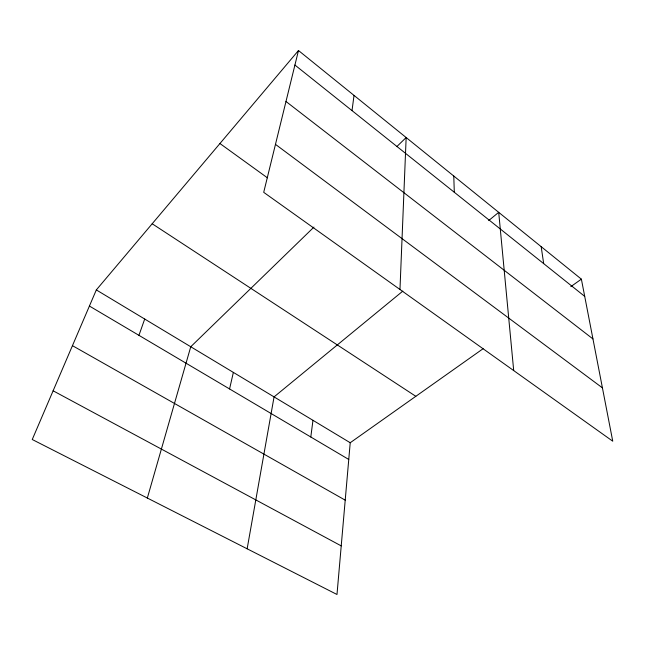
<?xml version="1.0" encoding="UTF-8"?>
<svg xmlns="http://www.w3.org/2000/svg" width="645" height="645" viewBox="0 0 645 645"><rect width="100%" height="100%" fill="white"/><g stroke="black" fill="none" stroke-linecap="round" stroke-linejoin="round"><path stroke-width="0.97" d="M399.973 289.484L406.156 137.53L396.78 146.641M483.121 348.695L350.219 442.736L336.988 594.488L32.25 439.511L96.323 289.919L298.482 50.512L581.379 279.156L612.75 441.204L263.708 192.331L298.482 50.512M310.801 437.004L312.97 420.322M352.017 110.617L354.024 95.404M247.14 548.798L274.061 396.901L402.827 291.113M229.572 388.951L233.361 372.407M147.342 498.045L190.751 346.76L313.954 227.088M138.941 335.344L144.706 319.041M488.692 220.566L498.706 212.334L513.702 370.577M570.801 286.646L581.379 279.156M53.116 390.797L341.221 545.888M72.45 345.664L345.212 500.157M89.413 306.044L348.76 459.458M96.323 289.919L350.219 442.736M152.188 223.759L415.823 396.312M219.945 143.521L267.433 177.835M275.471 144.359L602.43 387.871M285.985 101.475L592.957 338.939M294.918 65.04L584.717 296.378M541.179 246.664L543.679 263.628M453.774 176.02L454.306 192.274"/></g></svg>
